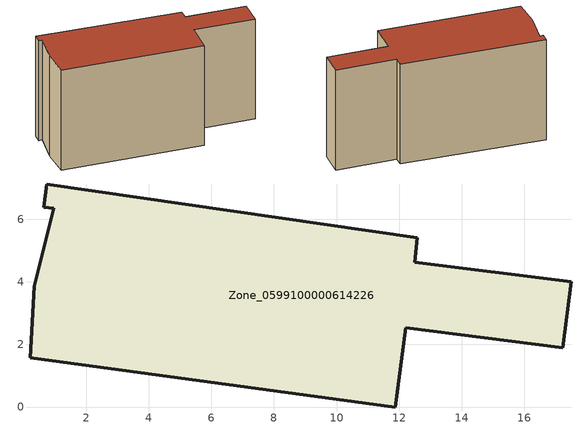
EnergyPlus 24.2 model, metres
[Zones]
Zone_0599100000614226
 floor ground (C_G): 0.65,6.37 0.75,7.12 12.57,5.4 12.49,4.63 17.49,4 17.23,1.89 12.21,2.53 11.87,0 0.22,1.57 0.34,3.86 0.96,6.35 z0
 wall outside (C_F): 12.49,4.63 12.57,5.4 0.75,7.12 0.65,6.37 0.96,6.35 0.34,3.86 0.22,1.57 11.87,0 12.21,2.53 17.23,1.89 17.49,4 12.49,4.63 z0:9
 roof outside (C_R): 0.65,6.37 0.96,6.35 0.34,3.86 0.22,1.57 11.87,0 12.21,2.53 17.23,1.89 17.49,4 12.49,4.63 12.57,5.4 0.75,7.12 z9
[BUILDING]
Pand.0599100000614226: North Axis=0; Terrain=City; Loads Convergence Tolerance Value=0.04; Temperature Convergence Tolerance Value=0.4; Solar Distribution=FullExterior; Maximum Number of Warmup Days=25; Minimum Number of Warmup Days=1
[Site:Location]
Rotterdam.The.Hague.AP_ZH_NLD Design_Conditions: Latitude=51.96; Longitude=4.45; Time Zone=1; Elevation=-4.5
[SITE:GROUNDTEMPERATURE:BUILDINGSURFACE]
18, 18, 18, 18, 18, 18, 18, 18, 18, 18, 18, 18
[MATERIAL] Thermal Absorptance=0.9; Solar Absorptance=0.7; Visible Absorptance=0.7
Name | Roughness | Thickness | Conductivity | Density | Specific Heat
G.TI.1946 | MediumSmooth | 0.15 | 1 | 540 | 1210
F.TI.1946 | Rough | 0.3 | 0.857143 | 1920 | 840
R.TI.1946 | MediumRough | 0.2 | 0.1 | 1500 | 1000
[CONSTRUCTION]
C_G: G.TI.1946
C_F: F.TI.1946
C_R: R.TI.1946
[ZONE]
Zone_0599100000614226: Type=1; Multiplier=1; Ceiling Height=Autocalculate; Volume=Autocalculate; Floor Area=autocalculate; Part of Total Floor Area=Yes
[ZONEINFILTRATION:DESIGNFLOWRATE]
Infil_Zone_0599100000614226: Zone or ZoneList or Space or SpaceList=Zone_0599100000614226; Schedule=AlwaysOn; Design Flow Rate Calculation Method=Flow/Area; Flow Rate per Floor Area=0.003; Constant Term Coefficient=1; Temperature Term Coefficient=0; Velocity Term Coefficient=0; Velocity Squared Term Coefficient=0
[HVACTEMPLATE:ZONE:IDEALLOADSAIRSYSTEM]
Zone_0599100000614226: Maximum Heating Supply Air Temperature=50; Minimum Cooling Supply Air Temperature=13; Maximum Heating Supply Air Humidity Ratio=0.0156; Minimum Cooling Supply Air Humidity Ratio=0.0077; Heating Limit=NoLimit; Cooling Limit=NoLimit; Dehumidification Control Type=ConstantSensibleHeatRatio; Cooling Sensible Heat Ratio=0.7; Dehumidification Setpoint=60; Humidification Control Type=None; Humidification Setpoint=30; Outdoor Air Method=None; Outdoor Air Flow Rate per Person=0.00944; Outdoor Air Flow Rate per Zone Floor Area=0; Outdoor Air Flow Rate per Zone=0; Demand Controlled Ventilation Type=None; Outdoor Air Economizer Type=NoEconomizer; Heat Recovery Type=None; Sensible Heat Recovery Effectiveness=0.7; Latent Heat Recovery Effectiveness=0.65
[ZONECONTROL:THERMOSTAT]
ThermostatControl_Zone_0599100000614226: Zone or ZoneList=Zone_0599100000614226; Control Type Schedule=DualSetpointControlType; Control 1=Thermostat_Zone_0599100000614226; Temperature Difference Between Cutout And Setpoint=0
[THERMOSTATSETPOINT:DUALSETPOINT]
Thermostat_Zone_0599100000614226: Heating Setpoint Temperature Schedule=HeatingSetpoint_Zone_0599100000614226; Cooling Setpoint Temperature Schedule=CoolingSetpoint_Zone_0599100000614226
[SCHEDULE:COMPACT]
HeatingSetpoint_Zone_0599100000614226: Through: 12/31, For: AllDays, Until: 24:00, 21
CoolingSetpoint_Zone_0599100000614226: Through: 12/31, For: AllDays, Until: 24:00, 24
DualSetpointControlType: Through: 12/31, For: AllDays, Until: 24:00, 4
AlwaysOn: Through: 12/31, For: AllDays, Until: 24:00, 1
